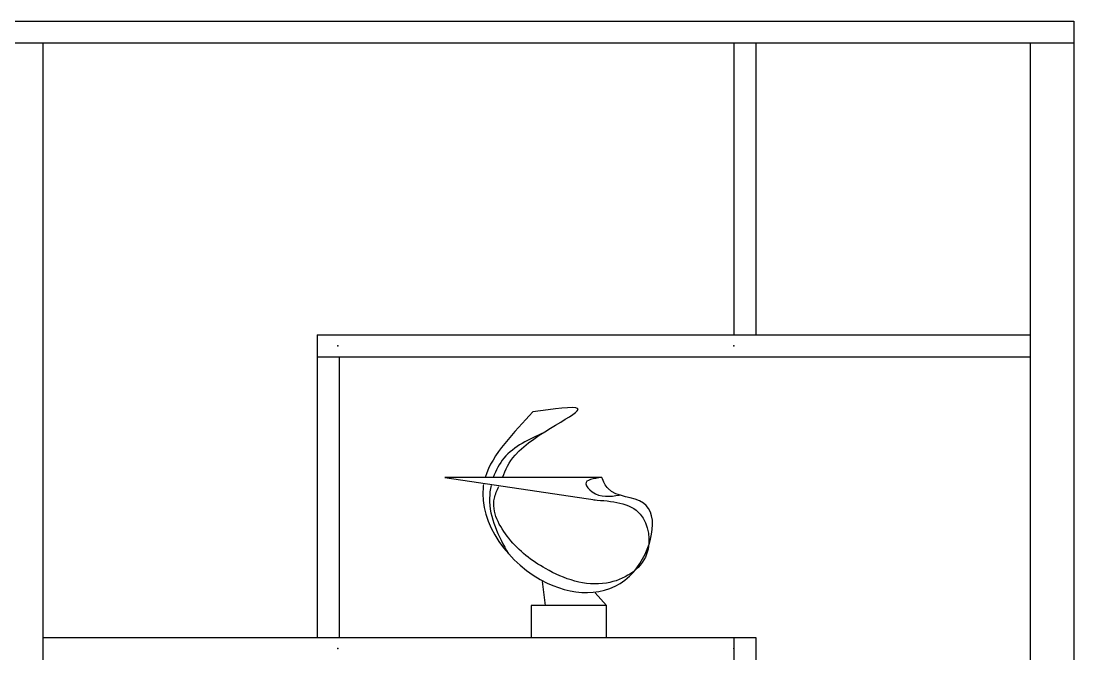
# Model space of a CAD drawing. Header units: millimetres. Extents: x 204800 to 233555, y -2285 to 8522.
# Drawn here: x 206391 to 207351, y 6672 to 7249 of the extents above; entities that cross this region are included whole.
import ezdxf

# ---------------------------------------------------------------- set-up
doc = ezdxf.new("R2010")
doc.units = ezdxf.units.MM
for name, color, linetype in [('010', 171, 'Continuous'), ('3', 3, 'Continuous'), ('DIM【标注】', 66, 'Continuous')]:
    doc.layers.add(name, color=color, linetype=linetype)

# ---------------------------------------------------------------- blocks, each defined once
blk = doc.blocks.new('雕-01')
at = {"layer": '3'}
for p, q in [((-39, 190), (147.4, 190)), ((-39, 190), (147.4, 190)), ((147.4, 190), (-31.4, 163.4)), ((27.6, 38), (31.4, 66.5)), ((-31.4, 53.2), (-44.7, 38)), ((-44.7, 38), (27.6, 38)), ((-44.7, 38), (44.7, 38)), ((-44.7, 0), (-44.7, 38)), ((44.7, 38), (44.7, 0)), ((44.7, 0), (-44.7, 0))]:
    blk.add_line(p, q, dxfattribs=at)
for points, knots in [([(78.8, 190), (75.1, 199.1), (59.6, 235), (-49.8, 280.5), (18, 271.3), (42.8, 267.9)], [136.132183, 136.132183, 136.132183, 136.132183, 147.226606, 180.988529, 200.496136, 200.496136, 200.496136, 200.496136]), ([(29.5, 243.2), (47.3, 235.2), (73.2, 223.5), (86.8, 198.4), (89.7, 190)], [0, 0, 0, 0, 20.62058, 30.054702, 30.054702, 30.054702, 30.054702]), ([(101.3, 181.8), (101.5, 180.7), (107.7, 138), (45.7, 48.5), (-84, 47.4), (-115, 169.4), (-49.5, 165.9), (-41.1, 185.1), (-39, 190)], [38.626641, 38.626641, 38.626641, 38.626641, 39.881801, 89.959295, 127.798824, 157.940855, 174.456676, 180.055182, 180.055182, 180.055182, 180.055182]), ([(-29.5, 163.4), (-51.1, 161.9), (-90.6, 159), (-102.1, 89.6), (-38.9, 53), (25, 76.5), (71.9, 112.1), (94.7, 154.3), (85.3, 174.7), (83.3, 179.3)], [0, 0, 0, 0, 21.09917, 38.676394, 60.076876, 87.213349, 107.936622, 126.385163, 131.817526, 131.817526, 131.817526, 131.817526]), ([(92.4, 180.5), (93.5, 175.5), (96.9, 146.6), (83.8, 120.6), (71.6, 99.4)], [33.559119, 33.559119, 33.559119, 33.559119, 39.068987, 64.646446, 64.646446, 64.646446, 64.646446])]:
    blk.add_open_spline(points, degree=3, knots=knots, dxfattribs=at)
blk.add_open_spline([(42.8, 267.9), (64.9, 243.2), (90.9, 218.4), (99.4, 190)], degree=3, dxfattribs=at)
blk.add_spline([(-39, 190), (-20, 182.4), (-27.6, 172.9), (-59.9, 169.1)], degree=3, dxfattribs=at)
blk = doc.blocks.new('A$C0D034F35')
at = {"layer": '3', "xscale": 0.6399999999994179, "yscale": 0.6399999999994179, "zscale": 0.6399999999994179}
blk.add_blockref('雕-01', (63.38, 0), dxfattribs=at)
blk = doc.blocks.new('A$C0EBD7CF3')
at = {"layer": '010'}
blk.add_blockref('A$C0D034F35', (0, 0), dxfattribs=at)
blk = doc.blocks.new('A$C42AB3243')
at = {"layer": '010'}
blk.add_blockref('A$C0EBD7CF3', (0, 0), dxfattribs=at)
blk = doc.blocks.new('A$C22E55ABA')
blk.add_blockref('A$C42AB3243', (0, 0))
blk = doc.blocks.new('A$C60FA4087')
at = {"layer": '010', "xscale": 1.2, "yscale": 1.2, "zscale": 1.2}
blk.add_blockref('A$C22E55ABA', (0.23, 0), dxfattribs=at)
blk = doc.blocks.new('A$C34662371')
at = {"layer": '010'}
blk.add_blockref('A$C60FA4087', (-0.23, 0), dxfattribs=at)

msp = doc.modelspace()

# ---------------------------------------------------------------- linework, layer by layer
at = {"layer": 'DIM【标注】', "color": 4, "ltscale": 6}
for p, q in [((205850.54, 7248.86), (207350.54, 7248.86)), ((207350.54, 7248.86), (207350.54, 4848.86)), ((205850.54, 7228.86), (207350.54, 7228.86)), ((206410.54, 7228.86), (206410.54, 4928.86)), ((207040.54, 7228.86), (207040.54, 6962.86)), ((207060.54, 7228.86), (207060.54, 6962.86)), ((207310.54, 7228.86), (207310.54, 4928.86)), ((206660.54, 6962.86), (206660.54, 6686.86)), ((206660.54, 6962.86), (207310.54, 6962.86)), ((206660.54, 6942.86), (207310.54, 6942.86)), ((206680.54, 6942.86), (206680.54, 6686.86)), ((206410.54, 6686.86), (207060.54, 6686.86)), ((207040.54, 6686.86), (207040.54, 6390.86)), ((207060.54, 6686.86), (207060.54, 6390.86))]:
    msp.add_line(p, q, dxfattribs=at)
at = {"layer": 'DIM【标注】', "color": 4}
for p in [(206679.45, 6952.86), (207040.54, 6952.86), (206679.45, 6676.86), (207040.54, 6676.86)]:
    msp.add_point(p, dxfattribs=at)

# ---------------------------------------------------------------- block references
at = {"layer": 'DIM【标注】', "color": 4, "ltscale": 6, "extrusion": (0, 0, -1), "zscale": -1}
msp.add_blockref('A$C34662371', (-206966.09, 6686.86), dxfattribs=at)

doc.saveas('drawing.dxf')
